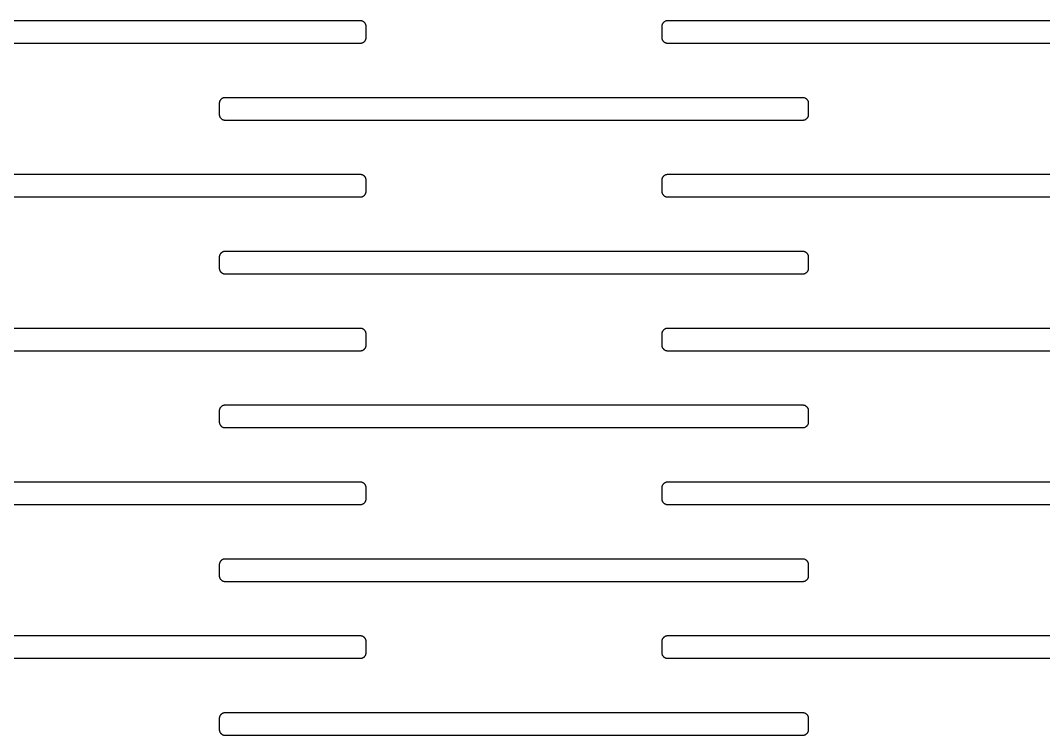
# Model space of a CAD drawing. Header units: metres. Extents: x -156 to 156, y -163 to 163.
# Drawn here: x -25.7 to 27.5, y 2.7 to 39.9 of the extents above; entities that cross this region are included whole.
import ezdxf

# ---------------------------------------------------------------- set-up
doc = ezdxf.new("R2010")
doc.units = ezdxf.units.M

msp = doc.modelspace()

# ---------------------------------------------------------------- linework, layer by layer
for p, q in [((-35, 39.9), (-8, 39.9)), ((-8, 39.9), (-7.98116, 39.8994)), ((-7.98116, 39.8994), (-7.96239, 39.8976)), ((-7.96239, 39.8976), (-7.94377, 39.8947)), ((-7.94377, 39.8947), (-7.92538, 39.8906)), ((-7.92538, 39.8906), (-7.90729, 39.8853)), ((-7.90729, 39.8853), (-7.88956, 39.8789)), ((7.88956, 39.8789), (7.90729, 39.8853)), ((7.90729, 39.8853), (7.92538, 39.8906)), ((7.92538, 39.8906), (7.94377, 39.8947)), ((7.94377, 39.8947), (7.96239, 39.8976)), ((7.96239, 39.8976), (7.98116, 39.8994)), ((7.98116, 39.8994), (8, 39.9)), ((8, 39.9), (35, 39.9)), ((-7.88956, 39.8789), (-7.87225, 39.8714)), ((-7.87225, 39.8714), (-7.85547, 39.8629)), ((-7.85547, 39.8629), (-7.83925, 39.8533)), ((-7.83925, 39.8533), (-7.82365, 39.8427)), ((-7.82365, 39.8427), (-7.80876, 39.8311)), ((-7.80876, 39.8311), (-7.79463, 39.8187)), ((-7.79463, 39.8187), (-7.7813, 39.8054)), ((-7.7813, 39.8054), (-7.76884, 39.7912)), ((-7.76884, 39.7912), (-7.75729, 39.7763)), ((-7.75729, 39.7763), (-7.74669, 39.7607)), ((-7.74669, 39.7607), (-7.73711, 39.7445)), ((-7.73711, 39.7445), (-7.72855, 39.7277)), ((-7.72855, 39.7277), (-7.72105, 39.7104)), ((-7.72105, 39.7104), (-7.71468, 39.6927)), ((-7.71468, 39.6927), (-7.70941, 39.6746)), ((-7.70941, 39.6746), (-7.70531, 39.6562)), ((-7.70531, 39.6562), (-7.70236, 39.6376)), ((-7.70236, 39.6376), (-7.70059, 39.6188)), ((-7.70059, 39.6188), (-7.7, 39.6)), ((-7.7, 39.6), (-7.7, 39)), ((7.7, 39.6), (7.70059, 39.6188)), ((7.7, 39), (7.7, 39.6)), ((7.70059, 39.6188), (7.70236, 39.6376)), ((7.70236, 39.6376), (7.70531, 39.6562)), ((7.70531, 39.6562), (7.70941, 39.6746)), ((7.70941, 39.6746), (7.71468, 39.6927)), ((7.71468, 39.6927), (7.72105, 39.7104)), ((7.72105, 39.7104), (7.72855, 39.7277)), ((7.72855, 39.7277), (7.73711, 39.7445)), ((7.73711, 39.7445), (7.74669, 39.7607)), ((7.74669, 39.7607), (7.75729, 39.7763)), ((7.75729, 39.7763), (7.76884, 39.7912)), ((7.76884, 39.7912), (7.7813, 39.8054)), ((7.7813, 39.8054), (7.79463, 39.8187)), ((7.79463, 39.8187), (7.80876, 39.8311)), ((7.80876, 39.8311), (7.82365, 39.8427)), ((7.82365, 39.8427), (7.83925, 39.8533)), ((7.83925, 39.8533), (7.85547, 39.8629)), ((7.85547, 39.8629), (7.87225, 39.8714)), ((7.87225, 39.8714), (7.88956, 39.8789)), ((-7.75729, 38.8237), (-7.76884, 38.8088)), ((-7.74669, 38.8392), (-7.75729, 38.8237)), ((-7.73711, 38.8555), (-7.74669, 38.8392)), ((-7.72855, 38.8723), (-7.73711, 38.8555)), ((-7.72105, 38.8896), (-7.72855, 38.8723)), ((-7.71468, 38.9073), (-7.72105, 38.8896)), ((-7.70941, 38.9254), (-7.71468, 38.9073)), ((-7.70531, 38.9438), (-7.70941, 38.9254)), ((-7.70236, 38.9624), (-7.70531, 38.9438)), ((-7.70059, 38.9812), (-7.70236, 38.9624)), ((-7.7, 39), (-7.70059, 38.9812)), ((7.70059, 38.9812), (7.7, 39)), ((7.70236, 38.9624), (7.70059, 38.9812)), ((7.70531, 38.9438), (7.70236, 38.9624)), ((7.70941, 38.9254), (7.70531, 38.9438)), ((7.71468, 38.9073), (7.70941, 38.9254)), ((7.72105, 38.8896), (7.71468, 38.9073)), ((7.72855, 38.8723), (7.72105, 38.8896)), ((7.73711, 38.8555), (7.72855, 38.8723)), ((7.74669, 38.8392), (7.73711, 38.8555)), ((7.75729, 38.8237), (7.74669, 38.8392)), ((7.76884, 38.8088), (7.75729, 38.8237)), ((-8, 38.7), (-35, 38.7)), ((-7.98116, 38.7006), (-8, 38.7)), ((-7.96239, 38.7024), (-7.98116, 38.7006)), ((-7.94377, 38.7053), (-7.96239, 38.7024)), ((-7.92538, 38.7094), (-7.94377, 38.7053)), ((-7.90729, 38.7147), (-7.92538, 38.7094)), ((-7.88956, 38.7211), (-7.90729, 38.7147)), ((-7.87225, 38.7285), (-7.88956, 38.7211)), ((-7.85547, 38.7371), (-7.87225, 38.7285)), ((-7.83925, 38.7467), (-7.85547, 38.7371)), ((-7.82365, 38.7573), (-7.83925, 38.7467)), ((-7.80876, 38.7688), (-7.82365, 38.7573)), ((-7.79463, 38.7813), (-7.80876, 38.7688)), ((-7.7813, 38.7946), (-7.79463, 38.7813)), ((-7.76884, 38.8088), (-7.7813, 38.7946)), ((7.7813, 38.7946), (7.76884, 38.8088)), ((7.79463, 38.7813), (7.7813, 38.7946)), ((7.80876, 38.7688), (7.79463, 38.7813)), ((7.82365, 38.7573), (7.80876, 38.7688)), ((7.83925, 38.7467), (7.82365, 38.7573)), ((7.85547, 38.7371), (7.83925, 38.7467)), ((7.87225, 38.7285), (7.85547, 38.7371)), ((7.88956, 38.7211), (7.87225, 38.7285)), ((7.90729, 38.7147), (7.88956, 38.7211)), ((7.92538, 38.7094), (7.90729, 38.7147)), ((7.94377, 38.7053), (7.92538, 38.7094)), ((7.96239, 38.7024), (7.94377, 38.7053)), ((7.98116, 38.7006), (7.96239, 38.7024)), ((8, 38.7), (7.98116, 38.7006)), ((35, 38.7), (8, 38.7)), ((-15.2994, 35.6188), (-15.2976, 35.6376)), ((-15.2976, 35.6376), (-15.2947, 35.6562)), ((-15.2947, 35.6562), (-15.2906, 35.6746)), ((-15.2906, 35.6746), (-15.2853, 35.6927)), ((-15.2853, 35.6927), (-15.2789, 35.7104)), ((-15.2789, 35.7104), (-15.2714, 35.7277)), ((-15.2714, 35.7277), (-15.2629, 35.7445)), ((-15.2629, 35.7445), (-15.2533, 35.7607)), ((-15.2533, 35.7607), (-15.2427, 35.7763)), ((-15.2427, 35.7763), (-15.2311, 35.7912)), ((-15.2311, 35.7912), (-15.2187, 35.8054)), ((-15.2187, 35.8054), (-15.2054, 35.8187)), ((-15.2054, 35.8187), (-15.1912, 35.8311)), ((-15.1912, 35.8311), (-15.1763, 35.8427)), ((-15.1763, 35.8427), (-15.1607, 35.8533)), ((-15.1607, 35.8533), (-15.1445, 35.8629)), ((-15.1445, 35.8629), (-15.1277, 35.8714)), ((-15.1277, 35.8714), (-15.1104, 35.8789)), ((-15.1104, 35.8789), (-15.0927, 35.8853)), ((-15.0927, 35.8853), (-15.0746, 35.8906)), ((-15.0746, 35.8906), (-15.0562, 35.8947)), ((-15.0562, 35.8947), (-15.0376, 35.8976)), ((-15.0376, 35.8976), (-15.0188, 35.8994)), ((-15.0188, 35.8994), (-15, 35.9)), ((-15, 35.9), (15, 35.9)), ((15, 35.9), (15.0188, 35.8994)), ((15.0188, 35.8994), (15.0376, 35.8976)), ((15.0376, 35.8976), (15.0562, 35.8947)), ((15.0562, 35.8947), (15.0746, 35.8906)), ((15.0746, 35.8906), (15.0927, 35.8853)), ((15.0927, 35.8853), (15.1104, 35.8789)), ((15.1104, 35.8789), (15.1277, 35.8714)), ((15.1277, 35.8714), (15.1445, 35.8629)), ((15.1445, 35.8629), (15.1607, 35.8533)), ((15.1607, 35.8533), (15.1763, 35.8427)), ((15.1763, 35.8427), (15.1912, 35.8311)), ((15.1912, 35.8311), (15.2054, 35.8187)), ((15.2054, 35.8187), (15.2187, 35.8054)), ((15.2187, 35.8054), (15.2311, 35.7912)), ((15.2311, 35.7912), (15.2427, 35.7763)), ((15.2427, 35.7763), (15.2533, 35.7607)), ((15.2533, 35.7607), (15.2629, 35.7445)), ((15.2629, 35.7445), (15.2714, 35.7277)), ((15.2714, 35.7277), (15.2789, 35.7104)), ((15.2789, 35.7104), (15.2853, 35.6927)), ((15.2853, 35.6927), (15.2906, 35.6746)), ((15.2906, 35.6746), (15.2947, 35.6562)), ((15.2947, 35.6562), (15.2976, 35.6376)), ((15.2976, 35.6376), (15.2994, 35.6188)), ((-15.3, 35.6), (-15.2994, 35.6188)), ((-15.3, 35), (-15.3, 35.6)), ((15.2994, 35.6188), (15.3, 35.6)), ((15.3, 35.6), (15.3, 35)), ((-15.2994, 34.9812), (-15.3, 35)), ((-15.2976, 34.9624), (-15.2994, 34.9812)), ((-15.2947, 34.9438), (-15.2976, 34.9624)), ((-15.2906, 34.9254), (-15.2947, 34.9438)), ((-15.2853, 34.9073), (-15.2906, 34.9254)), ((-15.2789, 34.8896), (-15.2853, 34.9073)), ((-15.2714, 34.8723), (-15.2789, 34.8896)), ((-15.2629, 34.8555), (-15.2714, 34.8723)), ((-15.2533, 34.8392), (-15.2629, 34.8555)), ((-15.2427, 34.8237), (-15.2533, 34.8392)), ((-15.2311, 34.8088), (-15.2427, 34.8237)), ((-15.2187, 34.7946), (-15.2311, 34.8088)), ((-15.2054, 34.7813), (-15.2187, 34.7946)), ((-15.1912, 34.7688), (-15.2054, 34.7813)), ((-15.1763, 34.7573), (-15.1912, 34.7688)), ((-15.1607, 34.7467), (-15.1763, 34.7573)), ((-15.1445, 34.7371), (-15.1607, 34.7467)), ((-15.1277, 34.7285), (-15.1445, 34.7371)), ((-15.1104, 34.7211), (-15.1277, 34.7285)), ((-15.0927, 34.7147), (-15.1104, 34.7211)), ((-15.0746, 34.7094), (-15.0927, 34.7147)), ((-15.0562, 34.7053), (-15.0746, 34.7094)), ((-15.0376, 34.7024), (-15.0562, 34.7053)), ((-15.0188, 34.7006), (-15.0376, 34.7024)), ((-15, 34.7), (-15.0188, 34.7006)), ((15, 34.7), (-15, 34.7)), ((15.0188, 34.7006), (15, 34.7)), ((15.0376, 34.7024), (15.0188, 34.7006)), ((15.0562, 34.7053), (15.0376, 34.7024)), ((15.0746, 34.7094), (15.0562, 34.7053)), ((15.0927, 34.7147), (15.0746, 34.7094)), ((15.1104, 34.7211), (15.0927, 34.7147)), ((15.1277, 34.7285), (15.1104, 34.7211)), ((15.1445, 34.7371), (15.1277, 34.7285)), ((15.1607, 34.7467), (15.1445, 34.7371)), ((15.1763, 34.7573), (15.1607, 34.7467)), ((15.1912, 34.7688), (15.1763, 34.7573)), ((15.2054, 34.7813), (15.1912, 34.7688)), ((15.2187, 34.7946), (15.2054, 34.7813)), ((15.2311, 34.8088), (15.2187, 34.7946)), ((15.2427, 34.8237), (15.2311, 34.8088)), ((15.2533, 34.8392), (15.2427, 34.8237)), ((15.2629, 34.8555), (15.2533, 34.8392)), ((15.2714, 34.8723), (15.2629, 34.8555)), ((15.2789, 34.8896), (15.2714, 34.8723)), ((15.2853, 34.9073), (15.2789, 34.8896)), ((15.2906, 34.9254), (15.2853, 34.9073)), ((15.2947, 34.9438), (15.2906, 34.9254)), ((15.2976, 34.9624), (15.2947, 34.9438)), ((15.2994, 34.9812), (15.2976, 34.9624)), ((15.3, 35), (15.2994, 34.9812)), ((-35, 31.9), (-8, 31.9)), ((-8, 31.9), (-7.98116, 31.8994)), ((-7.98116, 31.8994), (-7.96239, 31.8976)), ((-7.96239, 31.8976), (-7.94377, 31.8947)), ((-7.94377, 31.8947), (-7.92538, 31.8906)), ((-7.92538, 31.8906), (-7.90729, 31.8853)), ((-7.90729, 31.8853), (-7.88956, 31.8789)), ((-7.88956, 31.8789), (-7.87225, 31.8714)), ((-7.87225, 31.8714), (-7.85547, 31.8629)), ((-7.85547, 31.8629), (-7.83925, 31.8533)), ((-7.83925, 31.8533), (-7.82365, 31.8427)), ((-7.82365, 31.8427), (-7.80876, 31.8311)), ((-7.80876, 31.8311), (-7.79463, 31.8187)), ((-7.79463, 31.8187), (-7.7813, 31.8054)), ((-7.7813, 31.8054), (-7.76884, 31.7912)), ((-7.76884, 31.7912), (-7.75729, 31.7763)), ((-7.75729, 31.7763), (-7.74669, 31.7607)), ((-7.74669, 31.7607), (-7.73711, 31.7445)), ((-7.73711, 31.7445), (-7.72855, 31.7277)), ((-7.72855, 31.7277), (-7.72105, 31.7104)), ((-7.72105, 31.7104), (-7.71468, 31.6927)), ((-7.71468, 31.6927), (-7.70941, 31.6746)), ((-7.70941, 31.6746), (-7.70531, 31.6562)), ((-7.70531, 31.6562), (-7.70236, 31.6376)), ((-7.70236, 31.6376), (-7.70059, 31.6188)), ((-7.70059, 31.6188), (-7.7, 31.6)), ((-7.7, 31.6), (-7.7, 31)), ((7.7, 31.6), (7.70059, 31.6188)), ((7.7, 31), (7.7, 31.6)), ((7.70059, 31.6188), (7.70236, 31.6376)), ((7.70236, 31.6376), (7.70531, 31.6562)), ((7.70531, 31.6562), (7.70941, 31.6746)), ((7.70941, 31.6746), (7.71468, 31.6927)), ((7.71468, 31.6927), (7.72105, 31.7104)), ((7.72105, 31.7104), (7.72855, 31.7277)), ((7.72855, 31.7277), (7.73711, 31.7445)), ((7.73711, 31.7445), (7.74669, 31.7607)), ((7.74669, 31.7607), (7.75729, 31.7763)), ((7.75729, 31.7763), (7.76884, 31.7912)), ((7.76884, 31.7912), (7.7813, 31.8054)), ((7.7813, 31.8054), (7.79463, 31.8187)), ((7.79463, 31.8187), (7.80876, 31.8311)), ((7.80876, 31.8311), (7.82365, 31.8427)), ((7.82365, 31.8427), (7.83925, 31.8533)), ((7.83925, 31.8533), (7.85547, 31.8629)), ((7.85547, 31.8629), (7.87225, 31.8714)), ((7.87225, 31.8714), (7.88956, 31.8789)), ((7.88956, 31.8789), (7.90729, 31.8853)), ((7.90729, 31.8853), (7.92538, 31.8906)), ((7.92538, 31.8906), (7.94377, 31.8947)), ((7.94377, 31.8947), (7.96239, 31.8976)), ((7.96239, 31.8976), (7.98116, 31.8994)), ((7.98116, 31.8994), (8, 31.9)), ((8, 31.9), (35, 31.9)), ((-7.73711, 30.8555), (-7.74669, 30.8392)), ((-7.72855, 30.8723), (-7.73711, 30.8555)), ((-7.72105, 30.8896), (-7.72855, 30.8723)), ((-7.71468, 30.9073), (-7.72105, 30.8896)), ((-7.70941, 30.9254), (-7.71468, 30.9073)), ((-7.70531, 30.9438), (-7.70941, 30.9254)), ((-7.70236, 30.9624), (-7.70531, 30.9438)), ((-7.70059, 30.9812), (-7.70236, 30.9624)), ((-7.7, 31), (-7.70059, 30.9812)), ((7.70059, 30.9812), (7.7, 31)), ((7.70236, 30.9624), (7.70059, 30.9812)), ((7.70531, 30.9438), (7.70236, 30.9624)), ((7.70941, 30.9254), (7.70531, 30.9438)), ((7.71468, 30.9073), (7.70941, 30.9254)), ((7.72105, 30.8896), (7.71468, 30.9073)), ((7.72855, 30.8723), (7.72105, 30.8896)), ((7.73711, 30.8555), (7.72855, 30.8723)), ((7.74669, 30.8392), (7.73711, 30.8555)), ((-8, 30.7), (-35, 30.7)), ((-7.98116, 30.7006), (-8, 30.7)), ((-7.96239, 30.7024), (-7.98116, 30.7006)), ((-7.94377, 30.7053), (-7.96239, 30.7024)), ((-7.92538, 30.7094), (-7.94377, 30.7053)), ((-7.90729, 30.7147), (-7.92538, 30.7094)), ((-7.88956, 30.7211), (-7.90729, 30.7147)), ((-7.87225, 30.7285), (-7.88956, 30.7211)), ((-7.85547, 30.7371), (-7.87225, 30.7285)), ((-7.83925, 30.7467), (-7.85547, 30.7371)), ((-7.82365, 30.7573), (-7.83925, 30.7467)), ((-7.80876, 30.7688), (-7.82365, 30.7573)), ((-7.79463, 30.7813), (-7.80876, 30.7688)), ((-7.7813, 30.7946), (-7.79463, 30.7813)), ((-7.76884, 30.8088), (-7.7813, 30.7946)), ((-7.75729, 30.8237), (-7.76884, 30.8088)), ((-7.74669, 30.8392), (-7.75729, 30.8237)), ((7.75729, 30.8237), (7.74669, 30.8392)), ((7.76884, 30.8088), (7.75729, 30.8237)), ((7.7813, 30.7946), (7.76884, 30.8088)), ((7.79463, 30.7813), (7.7813, 30.7946)), ((7.80876, 30.7688), (7.79463, 30.7813)), ((7.82365, 30.7573), (7.80876, 30.7688)), ((7.83925, 30.7467), (7.82365, 30.7573)), ((7.85547, 30.7371), (7.83925, 30.7467)), ((7.87225, 30.7285), (7.85547, 30.7371)), ((7.88956, 30.7211), (7.87225, 30.7285)), ((7.90729, 30.7147), (7.88956, 30.7211)), ((7.92538, 30.7094), (7.90729, 30.7147)), ((7.94377, 30.7053), (7.92538, 30.7094)), ((7.96239, 30.7024), (7.94377, 30.7053)), ((7.98116, 30.7006), (7.96239, 30.7024)), ((8, 30.7), (7.98116, 30.7006)), ((35, 30.7), (8, 30.7)), ((-15.2976, 27.6376), (-15.2947, 27.6562)), ((-15.2947, 27.6562), (-15.2906, 27.6746)), ((-15.2906, 27.6746), (-15.2853, 27.6927)), ((-15.2853, 27.6927), (-15.2789, 27.7104)), ((-15.2789, 27.7104), (-15.2714, 27.7277)), ((-15.2714, 27.7277), (-15.2629, 27.7445)), ((-15.2629, 27.7445), (-15.2533, 27.7607)), ((-15.2533, 27.7607), (-15.2427, 27.7763)), ((-15.2427, 27.7763), (-15.2311, 27.7912)), ((-15.2311, 27.7912), (-15.2187, 27.8054)), ((-15.2187, 27.8054), (-15.2054, 27.8187)), ((-15.2054, 27.8187), (-15.1912, 27.8311)), ((-15.1912, 27.8311), (-15.1763, 27.8427)), ((-15.1763, 27.8427), (-15.1607, 27.8533)), ((-15.1607, 27.8533), (-15.1445, 27.8629)), ((-15.1445, 27.8629), (-15.1277, 27.8714)), ((-15.1277, 27.8714), (-15.1104, 27.8789)), ((-15.1104, 27.8789), (-15.0927, 27.8853)), ((-15.0927, 27.8853), (-15.0746, 27.8906)), ((-15.0746, 27.8906), (-15.0562, 27.8947)), ((-15.0562, 27.8947), (-15.0376, 27.8976)), ((-15.0376, 27.8976), (-15.0188, 27.8994)), ((-15.0188, 27.8994), (-15, 27.9)), ((-15, 27.9), (15, 27.9)), ((15, 27.9), (15.0188, 27.8994)), ((15.0188, 27.8994), (15.0376, 27.8976)), ((15.0376, 27.8976), (15.0562, 27.8947)), ((15.0562, 27.8947), (15.0746, 27.8906)), ((15.0746, 27.8906), (15.0927, 27.8853)), ((15.0927, 27.8853), (15.1104, 27.8789)), ((15.1104, 27.8789), (15.1277, 27.8714)), ((15.1277, 27.8714), (15.1445, 27.8629)), ((15.1445, 27.8629), (15.1607, 27.8533)), ((15.1607, 27.8533), (15.1763, 27.8427)), ((15.1763, 27.8427), (15.1912, 27.8311)), ((15.1912, 27.8311), (15.2054, 27.8187)), ((15.2054, 27.8187), (15.2187, 27.8054)), ((15.2187, 27.8054), (15.2311, 27.7912)), ((15.2311, 27.7912), (15.2427, 27.7763)), ((15.2427, 27.7763), (15.2533, 27.7607)), ((15.2533, 27.7607), (15.2629, 27.7445)), ((15.2629, 27.7445), (15.2714, 27.7277)), ((15.2714, 27.7277), (15.2789, 27.7104)), ((15.2789, 27.7104), (15.2853, 27.6927)), ((15.2853, 27.6927), (15.2906, 27.6746)), ((15.2906, 27.6746), (15.2947, 27.6562)), ((15.2947, 27.6562), (15.2976, 27.6376)), ((-15.3, 27.6), (-15.2994, 27.6188)), ((-15.3, 27), (-15.3, 27.6)), ((-15.2994, 27.6188), (-15.2976, 27.6376)), ((15.2976, 27.6376), (15.2994, 27.6188)), ((15.2994, 27.6188), (15.3, 27.6)), ((15.3, 27.6), (15.3, 27)), ((-15.2994, 26.9812), (-15.3, 27)), ((-15.2976, 26.9624), (-15.2994, 26.9812)), ((-15.2947, 26.9438), (-15.2976, 26.9624)), ((-15.2906, 26.9254), (-15.2947, 26.9438)), ((-15.2853, 26.9073), (-15.2906, 26.9254)), ((-15.2789, 26.8896), (-15.2853, 26.9073)), ((-15.2714, 26.8723), (-15.2789, 26.8896)), ((-15.2629, 26.8555), (-15.2714, 26.8723)), ((-15.2533, 26.8392), (-15.2629, 26.8555)), ((-15.2427, 26.8237), (-15.2533, 26.8392)), ((-15.2311, 26.8088), (-15.2427, 26.8237)), ((-15.2187, 26.7946), (-15.2311, 26.8088)), ((-15.2054, 26.7813), (-15.2187, 26.7946)), ((-15.1912, 26.7688), (-15.2054, 26.7813)), ((-15.1763, 26.7573), (-15.1912, 26.7688)), ((-15.1607, 26.7467), (-15.1763, 26.7573)), ((-15.1445, 26.7371), (-15.1607, 26.7467)), ((-15.1277, 26.7285), (-15.1445, 26.7371)), ((-15.1104, 26.7211), (-15.1277, 26.7285)), ((-15.0927, 26.7147), (-15.1104, 26.7211)), ((-15.0746, 26.7094), (-15.0927, 26.7147)), ((-15.0562, 26.7053), (-15.0746, 26.7094)), ((-15.0376, 26.7024), (-15.0562, 26.7053)), ((-15.0188, 26.7006), (-15.0376, 26.7024)), ((-15, 26.7), (-15.0188, 26.7006)), ((15, 26.7), (-15, 26.7)), ((15.0188, 26.7006), (15, 26.7)), ((15.0376, 26.7024), (15.0188, 26.7006)), ((15.0562, 26.7053), (15.0376, 26.7024)), ((15.0746, 26.7094), (15.0562, 26.7053)), ((15.0927, 26.7147), (15.0746, 26.7094)), ((15.1104, 26.7211), (15.0927, 26.7147)), ((15.1277, 26.7285), (15.1104, 26.7211)), ((15.1445, 26.7371), (15.1277, 26.7285)), ((15.1607, 26.7467), (15.1445, 26.7371)), ((15.1763, 26.7573), (15.1607, 26.7467)), ((15.1912, 26.7688), (15.1763, 26.7573)), ((15.2054, 26.7813), (15.1912, 26.7688)), ((15.2187, 26.7946), (15.2054, 26.7813)), ((15.2311, 26.8088), (15.2187, 26.7946)), ((15.2427, 26.8237), (15.2311, 26.8088)), ((15.2533, 26.8392), (15.2427, 26.8237)), ((15.2629, 26.8555), (15.2533, 26.8392)), ((15.2714, 26.8723), (15.2629, 26.8555)), ((15.2789, 26.8896), (15.2714, 26.8723)), ((15.2853, 26.9073), (15.2789, 26.8896)), ((15.2906, 26.9254), (15.2853, 26.9073)), ((15.2947, 26.9438), (15.2906, 26.9254)), ((15.2976, 26.9624), (15.2947, 26.9438)), ((15.2994, 26.9812), (15.2976, 26.9624)), ((15.3, 27), (15.2994, 26.9812)), ((-35, 23.9), (-8, 23.9)), ((-8, 23.9), (-7.98116, 23.8994)), ((-7.98116, 23.8994), (-7.96239, 23.8976)), ((-7.96239, 23.8976), (-7.94377, 23.8947)), ((-7.94377, 23.8947), (-7.92538, 23.8906)), ((-7.92538, 23.8906), (-7.90729, 23.8853)), ((-7.90729, 23.8853), (-7.88956, 23.8789)), ((-7.88956, 23.8789), (-7.87225, 23.8714)), ((-7.87225, 23.8714), (-7.85547, 23.8629)), ((-7.85547, 23.8629), (-7.83925, 23.8533)), ((-7.83925, 23.8533), (-7.82365, 23.8427)), ((-7.82365, 23.8427), (-7.80876, 23.8311)), ((-7.80876, 23.8311), (-7.79463, 23.8187)), ((-7.79463, 23.8187), (-7.7813, 23.8054)), ((-7.7813, 23.8054), (-7.76884, 23.7912)), ((-7.76884, 23.7912), (-7.75729, 23.7763)), ((-7.75729, 23.7763), (-7.74669, 23.7607)), ((-7.74669, 23.7607), (-7.73711, 23.7445)), ((-7.73711, 23.7445), (-7.72855, 23.7277)), ((-7.72855, 23.7277), (-7.72105, 23.7104)), ((-7.72105, 23.7104), (-7.71468, 23.6927)), ((-7.71468, 23.6927), (-7.70941, 23.6746)), ((-7.70941, 23.6746), (-7.70531, 23.6562)), ((-7.70531, 23.6562), (-7.70236, 23.6376)), ((-7.70236, 23.6376), (-7.70059, 23.6188)), ((-7.70059, 23.6188), (-7.7, 23.6)), ((-7.7, 23.6), (-7.7, 23)), ((7.7, 23.6), (7.70059, 23.6188)), ((7.7, 23), (7.7, 23.6)), ((7.70059, 23.6188), (7.70236, 23.6376)), ((7.70236, 23.6376), (7.70531, 23.6562)), ((7.70531, 23.6562), (7.70941, 23.6746)), ((7.70941, 23.6746), (7.71468, 23.6927)), ((7.71468, 23.6927), (7.72105, 23.7104)), ((7.72105, 23.7104), (7.72855, 23.7277)), ((7.72855, 23.7277), (7.73711, 23.7445)), ((7.73711, 23.7445), (7.74669, 23.7607)), ((7.74669, 23.7607), (7.75729, 23.7763)), ((7.75729, 23.7763), (7.76884, 23.7912)), ((7.76884, 23.7912), (7.7813, 23.8054)), ((7.7813, 23.8054), (7.79463, 23.8187)), ((7.79463, 23.8187), (7.80876, 23.8311)), ((7.80876, 23.8311), (7.82365, 23.8427)), ((7.82365, 23.8427), (7.83925, 23.8533)), ((7.83925, 23.8533), (7.85547, 23.8629)), ((7.85547, 23.8629), (7.87225, 23.8714)), ((7.87225, 23.8714), (7.88956, 23.8789)), ((7.88956, 23.8789), (7.90729, 23.8853)), ((7.90729, 23.8853), (7.92538, 23.8906)), ((7.92538, 23.8906), (7.94377, 23.8947)), ((7.94377, 23.8947), (7.96239, 23.8976)), ((7.96239, 23.8976), (7.98116, 23.8994)), ((7.98116, 23.8994), (8, 23.9)), ((8, 23.9), (35, 23.9)), ((-7.72855, 22.8723), (-7.73711, 22.8555)), ((-7.72105, 22.8896), (-7.72855, 22.8723)), ((-7.71468, 22.9073), (-7.72105, 22.8896)), ((-7.70941, 22.9254), (-7.71468, 22.9073)), ((-7.70531, 22.9438), (-7.70941, 22.9254)), ((-7.70236, 22.9624), (-7.70531, 22.9438)), ((-7.70059, 22.9812), (-7.70236, 22.9624)), ((-7.7, 23), (-7.70059, 22.9812)), ((7.70059, 22.9812), (7.7, 23)), ((7.70236, 22.9624), (7.70059, 22.9812)), ((7.70531, 22.9438), (7.70236, 22.9624)), ((7.70941, 22.9254), (7.70531, 22.9438)), ((7.71468, 22.9073), (7.70941, 22.9254)), ((7.72105, 22.8896), (7.71468, 22.9073)), ((7.72855, 22.8723), (7.72105, 22.8896)), ((7.73711, 22.8555), (7.72855, 22.8723)), ((-8, 22.7), (-35, 22.7)), ((-7.98116, 22.7006), (-8, 22.7)), ((-7.96239, 22.7024), (-7.98116, 22.7006)), ((-7.94377, 22.7053), (-7.96239, 22.7024)), ((-7.92538, 22.7094), (-7.94377, 22.7053)), ((-7.90729, 22.7147), (-7.92538, 22.7094)), ((-7.88956, 22.7211), (-7.90729, 22.7147)), ((-7.87225, 22.7285), (-7.88956, 22.7211)), ((-7.85547, 22.7371), (-7.87225, 22.7285)), ((-7.83925, 22.7467), (-7.85547, 22.7371)), ((-7.82365, 22.7573), (-7.83925, 22.7467)), ((-7.80876, 22.7688), (-7.82365, 22.7573)), ((-7.79463, 22.7813), (-7.80876, 22.7688)), ((-7.7813, 22.7946), (-7.79463, 22.7813)), ((-7.76884, 22.8088), (-7.7813, 22.7946)), ((-7.75729, 22.8237), (-7.76884, 22.8088)), ((-7.74669, 22.8392), (-7.75729, 22.8237)), ((-7.73711, 22.8555), (-7.74669, 22.8392)), ((7.74669, 22.8392), (7.73711, 22.8555)), ((7.75729, 22.8237), (7.74669, 22.8392)), ((7.76884, 22.8088), (7.75729, 22.8237)), ((7.7813, 22.7946), (7.76884, 22.8088)), ((7.79463, 22.7813), (7.7813, 22.7946)), ((7.80876, 22.7688), (7.79463, 22.7813)), ((7.82365, 22.7573), (7.80876, 22.7688)), ((7.83925, 22.7467), (7.82365, 22.7573)), ((7.85547, 22.7371), (7.83925, 22.7467)), ((7.87225, 22.7285), (7.85547, 22.7371)), ((7.88956, 22.7211), (7.87225, 22.7285)), ((7.90729, 22.7147), (7.88956, 22.7211)), ((7.92538, 22.7094), (7.90729, 22.7147)), ((7.94377, 22.7053), (7.92538, 22.7094)), ((7.96239, 22.7024), (7.94377, 22.7053)), ((7.98116, 22.7006), (7.96239, 22.7024)), ((8, 22.7), (7.98116, 22.7006)), ((35, 22.7), (8, 22.7)), ((-15.2906, 19.6746), (-15.2853, 19.6927)), ((-15.2853, 19.6927), (-15.2789, 19.7104)), ((-15.2789, 19.7104), (-15.2714, 19.7277)), ((-15.2714, 19.7277), (-15.2629, 19.7445)), ((-15.2629, 19.7445), (-15.2533, 19.7607)), ((-15.2533, 19.7607), (-15.2427, 19.7763)), ((-15.2427, 19.7763), (-15.2311, 19.7912)), ((-15.2311, 19.7912), (-15.2187, 19.8054)), ((-15.2187, 19.8054), (-15.2054, 19.8187)), ((-15.2054, 19.8187), (-15.1912, 19.8311)), ((-15.1912, 19.8311), (-15.1763, 19.8427)), ((-15.1763, 19.8427), (-15.1607, 19.8533)), ((-15.1607, 19.8533), (-15.1445, 19.8629)), ((-15.1445, 19.8629), (-15.1277, 19.8714)), ((-15.1277, 19.8714), (-15.1104, 19.8789)), ((-15.1104, 19.8789), (-15.0927, 19.8853)), ((-15.0927, 19.8853), (-15.0746, 19.8906)), ((-15.0746, 19.8906), (-15.0562, 19.8947)), ((-15.0562, 19.8947), (-15.0376, 19.8976)), ((-15.0376, 19.8976), (-15.0188, 19.8994)), ((-15.0188, 19.8994), (-15, 19.9)), ((-15, 19.9), (15, 19.9)), ((15, 19.9), (15.0188, 19.8994)), ((15.0188, 19.8994), (15.0376, 19.8976)), ((15.0376, 19.8976), (15.0562, 19.8947)), ((15.0562, 19.8947), (15.0746, 19.8906)), ((15.0746, 19.8906), (15.0927, 19.8853)), ((15.0927, 19.8853), (15.1104, 19.8789)), ((15.1104, 19.8789), (15.1277, 19.8714)), ((15.1277, 19.8714), (15.1445, 19.8629)), ((15.1445, 19.8629), (15.1607, 19.8533)), ((15.1607, 19.8533), (15.1763, 19.8427)), ((15.1763, 19.8427), (15.1912, 19.8311)), ((15.1912, 19.8311), (15.2054, 19.8187)), ((15.2054, 19.8187), (15.2187, 19.8054)), ((15.2187, 19.8054), (15.2311, 19.7912)), ((15.2311, 19.7912), (15.2427, 19.7763)), ((15.2427, 19.7763), (15.2533, 19.7607)), ((15.2533, 19.7607), (15.2629, 19.7445)), ((15.2629, 19.7445), (15.2714, 19.7277)), ((15.2714, 19.7277), (15.2789, 19.7104)), ((15.2789, 19.7104), (15.2853, 19.6927)), ((15.2853, 19.6927), (15.2906, 19.6746)), ((-15.3, 19.6), (-15.2994, 19.6188)), ((-15.3, 19), (-15.3, 19.6)), ((-15.2994, 19.6188), (-15.2976, 19.6376)), ((-15.2976, 19.6376), (-15.2947, 19.6562)), ((-15.2947, 19.6562), (-15.2906, 19.6746)), ((15.2906, 19.6746), (15.2947, 19.6562)), ((15.2947, 19.6562), (15.2976, 19.6376)), ((15.2976, 19.6376), (15.2994, 19.6188)), ((15.2994, 19.6188), (15.3, 19.6)), ((15.3, 19.6), (15.3, 19)), ((-15.2994, 18.9812), (-15.3, 19)), ((-15.2976, 18.9624), (-15.2994, 18.9812)), ((-15.2947, 18.9438), (-15.2976, 18.9624)), ((-15.2906, 18.9254), (-15.2947, 18.9438)), ((-15.2853, 18.9073), (-15.2906, 18.9254)), ((-15.2789, 18.8896), (-15.2853, 18.9073)), ((-15.2714, 18.8723), (-15.2789, 18.8896)), ((-15.2629, 18.8555), (-15.2714, 18.8723)), ((-15.2533, 18.8392), (-15.2629, 18.8555)), ((-15.2427, 18.8237), (-15.2533, 18.8392)), ((-15.2311, 18.8088), (-15.2427, 18.8237)), ((-15.2187, 18.7946), (-15.2311, 18.8088)), ((-15.2054, 18.7813), (-15.2187, 18.7946)), ((-15.1912, 18.7688), (-15.2054, 18.7813)), ((-15.1763, 18.7573), (-15.1912, 18.7688)), ((-15.1607, 18.7467), (-15.1763, 18.7573)), ((-15.1445, 18.7371), (-15.1607, 18.7467)), ((-15.1277, 18.7285), (-15.1445, 18.7371)), ((-15.1104, 18.7211), (-15.1277, 18.7285)), ((-15.0927, 18.7147), (-15.1104, 18.7211)), ((-15.0746, 18.7094), (-15.0927, 18.7147)), ((-15.0562, 18.7053), (-15.0746, 18.7094)), ((-15.0376, 18.7024), (-15.0562, 18.7053)), ((-15.0188, 18.7006), (-15.0376, 18.7024)), ((-15, 18.7), (-15.0188, 18.7006)), ((15, 18.7), (-15, 18.7)), ((15.0188, 18.7006), (15, 18.7)), ((15.0376, 18.7024), (15.0188, 18.7006)), ((15.0562, 18.7053), (15.0376, 18.7024)), ((15.0746, 18.7094), (15.0562, 18.7053)), ((15.0927, 18.7147), (15.0746, 18.7094)), ((15.1104, 18.7211), (15.0927, 18.7147)), ((15.1277, 18.7285), (15.1104, 18.7211)), ((15.1445, 18.7371), (15.1277, 18.7285)), ((15.1607, 18.7467), (15.1445, 18.7371)), ((15.1763, 18.7573), (15.1607, 18.7467)), ((15.1912, 18.7688), (15.1763, 18.7573)), ((15.2054, 18.7813), (15.1912, 18.7688)), ((15.2187, 18.7946), (15.2054, 18.7813)), ((15.2311, 18.8088), (15.2187, 18.7946)), ((15.2427, 18.8237), (15.2311, 18.8088)), ((15.2533, 18.8392), (15.2427, 18.8237)), ((15.2629, 18.8555), (15.2533, 18.8392)), ((15.2714, 18.8723), (15.2629, 18.8555)), ((15.2789, 18.8896), (15.2714, 18.8723)), ((15.2853, 18.9073), (15.2789, 18.8896)), ((15.2906, 18.9254), (15.2853, 18.9073)), ((15.2947, 18.9438), (15.2906, 18.9254)), ((15.2976, 18.9624), (15.2947, 18.9438)), ((15.2994, 18.9812), (15.2976, 18.9624)), ((15.3, 19), (15.2994, 18.9812)), ((-35, 15.9), (-8, 15.9)), ((-8, 15.9), (-7.98116, 15.8994)), ((-7.98116, 15.8994), (-7.96239, 15.8976)), ((-7.96239, 15.8976), (-7.94377, 15.8947)), ((-7.94377, 15.8947), (-7.92538, 15.8906)), ((-7.92538, 15.8906), (-7.90729, 15.8853)), ((-7.90729, 15.8853), (-7.88956, 15.8789)), ((-7.88956, 15.8789), (-7.87225, 15.8714)), ((-7.87225, 15.8714), (-7.85547, 15.8629)), ((-7.85547, 15.8629), (-7.83925, 15.8533)), ((-7.83925, 15.8533), (-7.82365, 15.8427)), ((-7.82365, 15.8427), (-7.80876, 15.8311)), ((-7.80876, 15.8311), (-7.79463, 15.8187)), ((-7.79463, 15.8187), (-7.7813, 15.8054)), ((-7.7813, 15.8054), (-7.76884, 15.7912)), ((-7.76884, 15.7912), (-7.75729, 15.7763)), ((-7.75729, 15.7763), (-7.74669, 15.7607)), ((-7.74669, 15.7607), (-7.73711, 15.7445)), ((-7.73711, 15.7445), (-7.72855, 15.7277)), ((-7.72855, 15.7277), (-7.72105, 15.7104)), ((-7.72105, 15.7104), (-7.71468, 15.6927)), ((-7.71468, 15.6927), (-7.70941, 15.6746)), ((-7.70941, 15.6746), (-7.70531, 15.6562)), ((-7.70531, 15.6562), (-7.70236, 15.6376)), ((-7.70236, 15.6376), (-7.70059, 15.6188)), ((-7.70059, 15.6188), (-7.7, 15.6)), ((-7.7, 15.6), (-7.7, 15)), ((7.7, 15.6), (7.70059, 15.6188)), ((7.7, 15), (7.7, 15.6)), ((7.70059, 15.6188), (7.70236, 15.6376)), ((7.70236, 15.6376), (7.70531, 15.6562)), ((7.70531, 15.6562), (7.70941, 15.6746)), ((7.70941, 15.6746), (7.71468, 15.6927)), ((7.71468, 15.6927), (7.72105, 15.7104)), ((7.72105, 15.7104), (7.72855, 15.7277)), ((7.72855, 15.7277), (7.73711, 15.7445)), ((7.73711, 15.7445), (7.74669, 15.7607)), ((7.74669, 15.7607), (7.75729, 15.7763)), ((7.75729, 15.7763), (7.76884, 15.7912)), ((7.76884, 15.7912), (7.7813, 15.8054)), ((7.7813, 15.8054), (7.79463, 15.8187)), ((7.79463, 15.8187), (7.80876, 15.8311)), ((7.80876, 15.8311), (7.82365, 15.8427)), ((7.82365, 15.8427), (7.83925, 15.8533)), ((7.83925, 15.8533), (7.85547, 15.8629)), ((7.85547, 15.8629), (7.87225, 15.8714)), ((7.87225, 15.8714), (7.88956, 15.8789)), ((7.88956, 15.8789), (7.90729, 15.8853)), ((7.90729, 15.8853), (7.92538, 15.8906)), ((7.92538, 15.8906), (7.94377, 15.8947)), ((7.94377, 15.8947), (7.96239, 15.8976)), ((7.96239, 15.8976), (7.98116, 15.8994)), ((7.98116, 15.8994), (8, 15.9)), ((8, 15.9), (35, 15.9)), ((-7.71468, 14.9073), (-7.72105, 14.8896)), ((-7.70941, 14.9254), (-7.71468, 14.9073)), ((-7.70531, 14.9438), (-7.70941, 14.9254)), ((-7.70236, 14.9624), (-7.70531, 14.9438)), ((-7.70059, 14.9812), (-7.70236, 14.9624)), ((-7.7, 15), (-7.70059, 14.9812)), ((7.70059, 14.9812), (7.7, 15)), ((7.70236, 14.9624), (7.70059, 14.9812)), ((7.70531, 14.9438), (7.70236, 14.9624)), ((7.70941, 14.9254), (7.70531, 14.9438)), ((7.71468, 14.9073), (7.70941, 14.9254)), ((7.72105, 14.8896), (7.71468, 14.9073)), ((-8, 14.7), (-35, 14.7)), ((-7.98116, 14.7006), (-8, 14.7)), ((-7.96239, 14.7024), (-7.98116, 14.7006)), ((-7.94377, 14.7053), (-7.96239, 14.7024)), ((-7.92538, 14.7094), (-7.94377, 14.7053)), ((-7.90729, 14.7147), (-7.92538, 14.7094)), ((-7.88956, 14.7211), (-7.90729, 14.7147)), ((-7.87225, 14.7285), (-7.88956, 14.7211)), ((-7.85547, 14.7371), (-7.87225, 14.7285)), ((-7.83925, 14.7467), (-7.85547, 14.7371)), ((-7.82365, 14.7573), (-7.83925, 14.7467)), ((-7.80876, 14.7688), (-7.82365, 14.7573)), ((-7.79463, 14.7813), (-7.80876, 14.7688)), ((-7.7813, 14.7946), (-7.79463, 14.7813)), ((-7.76884, 14.8088), (-7.7813, 14.7946)), ((-7.75729, 14.8237), (-7.76884, 14.8088)), ((-7.74669, 14.8392), (-7.75729, 14.8237)), ((-7.73711, 14.8555), (-7.74669, 14.8392)), ((-7.72855, 14.8723), (-7.73711, 14.8555)), ((-7.72105, 14.8896), (-7.72855, 14.8723)), ((7.72855, 14.8723), (7.72105, 14.8896)), ((7.73711, 14.8555), (7.72855, 14.8723)), ((7.74669, 14.8392), (7.73711, 14.8555)), ((7.75729, 14.8237), (7.74669, 14.8392)), ((7.76884, 14.8088), (7.75729, 14.8237)), ((7.7813, 14.7946), (7.76884, 14.8088)), ((7.79463, 14.7813), (7.7813, 14.7946)), ((7.80876, 14.7688), (7.79463, 14.7813)), ((7.82365, 14.7573), (7.80876, 14.7688)), ((7.83925, 14.7467), (7.82365, 14.7573)), ((7.85547, 14.7371), (7.83925, 14.7467)), ((7.87225, 14.7285), (7.85547, 14.7371)), ((7.88956, 14.7211), (7.87225, 14.7285)), ((7.90729, 14.7147), (7.88956, 14.7211)), ((7.92538, 14.7094), (7.90729, 14.7147)), ((7.94377, 14.7053), (7.92538, 14.7094)), ((7.96239, 14.7024), (7.94377, 14.7053)), ((7.98116, 14.7006), (7.96239, 14.7024)), ((8, 14.7), (7.98116, 14.7006)), ((35, 14.7), (8, 14.7)), ((-15.2853, 11.6927), (-15.2789, 11.7104)), ((-15.2789, 11.7104), (-15.2714, 11.7277)), ((-15.2714, 11.7277), (-15.2629, 11.7445)), ((-15.2629, 11.7445), (-15.2533, 11.7607)), ((-15.2533, 11.7607), (-15.2427, 11.7763)), ((-15.2427, 11.7763), (-15.2311, 11.7912)), ((-15.2311, 11.7912), (-15.2187, 11.8054)), ((-15.2187, 11.8054), (-15.2054, 11.8187)), ((-15.2054, 11.8187), (-15.1912, 11.8311)), ((-15.1912, 11.8311), (-15.1763, 11.8427)), ((-15.1763, 11.8427), (-15.1607, 11.8533)), ((-15.1607, 11.8533), (-15.1445, 11.8629)), ((-15.1445, 11.8629), (-15.1277, 11.8714)), ((-15.1277, 11.8714), (-15.1104, 11.8789)), ((-15.1104, 11.8789), (-15.0927, 11.8853)), ((-15.0927, 11.8853), (-15.0746, 11.8906)), ((-15.0746, 11.8906), (-15.0562, 11.8947)), ((-15.0562, 11.8947), (-15.0376, 11.8976)), ((-15.0376, 11.8976), (-15.0188, 11.8994)), ((-15.0188, 11.8994), (-15, 11.9)), ((-15, 11.9), (15, 11.9)), ((15, 11.9), (15.0188, 11.8994)), ((15.0188, 11.8994), (15.0376, 11.8976)), ((15.0376, 11.8976), (15.0562, 11.8947)), ((15.0562, 11.8947), (15.0746, 11.8906)), ((15.0746, 11.8906), (15.0927, 11.8853)), ((15.0927, 11.8853), (15.1104, 11.8789)), ((15.1104, 11.8789), (15.1277, 11.8714)), ((15.1277, 11.8714), (15.1445, 11.8629)), ((15.1445, 11.8629), (15.1607, 11.8533)), ((15.1607, 11.8533), (15.1763, 11.8427)), ((15.1763, 11.8427), (15.1912, 11.8311)), ((15.1912, 11.8311), (15.2054, 11.8187)), ((15.2054, 11.8187), (15.2187, 11.8054)), ((15.2187, 11.8054), (15.2311, 11.7912)), ((15.2311, 11.7912), (15.2427, 11.7763)), ((15.2427, 11.7763), (15.2533, 11.7607)), ((15.2533, 11.7607), (15.2629, 11.7445)), ((15.2629, 11.7445), (15.2714, 11.7277)), ((15.2714, 11.7277), (15.2789, 11.7104)), ((15.2789, 11.7104), (15.2853, 11.6927)), ((-15.3, 11.6), (-15.2994, 11.6188)), ((-15.3, 11), (-15.3, 11.6)), ((-15.2994, 11.6188), (-15.2976, 11.6376)), ((-15.2976, 11.6376), (-15.2947, 11.6562)), ((-15.2947, 11.6562), (-15.2906, 11.6746)), ((-15.2906, 11.6746), (-15.2853, 11.6927)), ((15.2853, 11.6927), (15.2906, 11.6746)), ((15.2906, 11.6746), (15.2947, 11.6562)), ((15.2947, 11.6562), (15.2976, 11.6376)), ((15.2976, 11.6376), (15.2994, 11.6188)), ((15.2994, 11.6188), (15.3, 11.6)), ((15.3, 11.6), (15.3, 11)), ((-15.2994, 10.9812), (-15.3, 11)), ((-15.2976, 10.9624), (-15.2994, 10.9812)), ((-15.2947, 10.9438), (-15.2976, 10.9624)), ((-15.2906, 10.9254), (-15.2947, 10.9438)), ((-15.2853, 10.9073), (-15.2906, 10.9254)), ((-15.2789, 10.8896), (-15.2853, 10.9073)), ((-15.2714, 10.8723), (-15.2789, 10.8896)), ((-15.2629, 10.8555), (-15.2714, 10.8723)), ((-15.2533, 10.8392), (-15.2629, 10.8555)), ((-15.2427, 10.8237), (-15.2533, 10.8392)), ((-15.2311, 10.8088), (-15.2427, 10.8237)), ((-15.2187, 10.7946), (-15.2311, 10.8088)), ((-15.2054, 10.7813), (-15.2187, 10.7946)), ((-15.1912, 10.7688), (-15.2054, 10.7813)), ((-15.1763, 10.7573), (-15.1912, 10.7688)), ((-15.1607, 10.7467), (-15.1763, 10.7573)), ((-15.1445, 10.7371), (-15.1607, 10.7467)), ((-15.1277, 10.7285), (-15.1445, 10.7371)), ((-15.1104, 10.7211), (-15.1277, 10.7285)), ((-15.0927, 10.7147), (-15.1104, 10.7211)), ((-15.0746, 10.7094), (-15.0927, 10.7147)), ((-15.0562, 10.7053), (-15.0746, 10.7094)), ((-15.0376, 10.7024), (-15.0562, 10.7053)), ((-15.0188, 10.7006), (-15.0376, 10.7024)), ((-15, 10.7), (-15.0188, 10.7006)), ((15, 10.7), (-15, 10.7)), ((15.0188, 10.7006), (15, 10.7)), ((15.0376, 10.7024), (15.0188, 10.7006)), ((15.0562, 10.7053), (15.0376, 10.7024)), ((15.0746, 10.7094), (15.0562, 10.7053)), ((15.0927, 10.7147), (15.0746, 10.7094)), ((15.1104, 10.7211), (15.0927, 10.7147)), ((15.1277, 10.7285), (15.1104, 10.7211)), ((15.1445, 10.7371), (15.1277, 10.7285)), ((15.1607, 10.7467), (15.1445, 10.7371)), ((15.1763, 10.7573), (15.1607, 10.7467)), ((15.1912, 10.7688), (15.1763, 10.7573)), ((15.2054, 10.7813), (15.1912, 10.7688)), ((15.2187, 10.7946), (15.2054, 10.7813)), ((15.2311, 10.8088), (15.2187, 10.7946)), ((15.2427, 10.8237), (15.2311, 10.8088)), ((15.2533, 10.8392), (15.2427, 10.8237)), ((15.2629, 10.8555), (15.2533, 10.8392)), ((15.2714, 10.8723), (15.2629, 10.8555)), ((15.2789, 10.8896), (15.2714, 10.8723)), ((15.2853, 10.9073), (15.2789, 10.8896)), ((15.2906, 10.9254), (15.2853, 10.9073)), ((15.2947, 10.9438), (15.2906, 10.9254)), ((15.2976, 10.9624), (15.2947, 10.9438)), ((15.2994, 10.9812), (15.2976, 10.9624)), ((15.3, 11), (15.2994, 10.9812)), ((-35, 7.89999), (-8, 7.89999)), ((-8, 7.89999), (-7.98116, 7.8994)), ((-7.98116, 7.8994), (-7.96239, 7.89763)), ((-7.96239, 7.89763), (-7.94377, 7.89468)), ((-7.94377, 7.89468), (-7.92538, 7.89056)), ((-7.92538, 7.89056), (-7.90729, 7.88531)), ((-7.90729, 7.88531), (-7.88956, 7.87892)), ((-7.88956, 7.87892), (-7.87225, 7.87144)), ((-7.87225, 7.87144), (-7.85547, 7.86288)), ((-7.85547, 7.86288), (-7.83925, 7.85329)), ((-7.83925, 7.85329), (-7.82365, 7.8427)), ((-7.82365, 7.8427), (-7.80876, 7.83115)), ((-7.80876, 7.83115), (-7.79463, 7.81868)), ((-7.79463, 7.81868), (-7.7813, 7.80536)), ((-7.7813, 7.80536), (-7.76884, 7.79121)), ((-7.76884, 7.79121), (-7.75729, 7.77632)), ((-7.75729, 7.77632), (-7.74669, 7.76074)), ((-7.74669, 7.76074), (-7.73711, 7.74452)), ((-7.73711, 7.74452), (-7.72855, 7.72772)), ((-7.72855, 7.72772), (-7.72105, 7.71043)), ((-7.72105, 7.71043), (-7.71468, 7.6927)), ((-7.71468, 7.6927), (-7.70941, 7.67461)), ((-7.70941, 7.67461), (-7.70531, 7.6562)), ((-7.70531, 7.6562), (-7.70236, 7.63759)), ((-7.70236, 7.63759), (-7.70059, 7.61884)), ((-7.70059, 7.61884), (-7.7, 7.59999)), ((-7.7, 7.59999), (-7.7, 7)), ((7.7, 7.59999), (7.70059, 7.61884)), ((7.7, 7), (7.7, 7.59999)), ((7.70059, 7.61884), (7.70236, 7.63759)), ((7.70236, 7.63759), (7.70531, 7.6562)), ((7.70531, 7.6562), (7.70941, 7.67461)), ((7.70941, 7.67461), (7.71468, 7.6927)), ((7.71468, 7.6927), (7.72105, 7.71043)), ((7.72105, 7.71043), (7.72855, 7.72772)), ((7.72855, 7.72772), (7.73711, 7.74452)), ((7.73711, 7.74452), (7.74669, 7.76074)), ((7.74669, 7.76074), (7.75729, 7.77632)), ((7.75729, 7.77632), (7.76884, 7.79121)), ((7.76884, 7.79121), (7.7813, 7.80536)), ((7.7813, 7.80536), (7.79463, 7.81868)), ((7.79463, 7.81868), (7.80876, 7.83115)), ((7.80876, 7.83115), (7.82365, 7.8427)), ((7.82365, 7.8427), (7.83925, 7.85329)), ((7.83925, 7.85329), (7.85547, 7.86288)), ((7.85547, 7.86288), (7.87225, 7.87144)), ((7.87225, 7.87144), (7.88956, 7.87892)), ((7.88956, 7.87892), (7.90729, 7.88531)), ((7.90729, 7.88531), (7.92538, 7.89056)), ((7.92538, 7.89056), (7.94377, 7.89468)), ((7.94377, 7.89468), (7.96239, 7.89763)), ((7.96239, 7.89763), (7.98116, 7.8994)), ((7.98116, 7.8994), (8, 7.89999)), ((8, 7.89999), (35, 7.89999)), ((-7.70941, 6.92538), (-7.71468, 6.90729)), ((-7.70531, 6.94377), (-7.70941, 6.92538)), ((-7.70236, 6.96239), (-7.70531, 6.94377)), ((-7.70059, 6.98116), (-7.70236, 6.96239)), ((-7.7, 7), (-7.70059, 6.98116)), ((7.70059, 6.98116), (7.7, 7)), ((7.70236, 6.96239), (7.70059, 6.98116)), ((7.70531, 6.94377), (7.70236, 6.96239)), ((7.70941, 6.92538), (7.70531, 6.94377)), ((7.71468, 6.90729), (7.70941, 6.92538)), ((-8, 6.7), (-35, 6.7)), ((-7.98116, 6.70059), (-8, 6.7)), ((-7.96239, 6.70236), (-7.98116, 6.70059)), ((-7.94377, 6.70531), (-7.96239, 6.70236)), ((-7.92538, 6.70941), (-7.94377, 6.70531)), ((-7.90729, 6.71468), (-7.92538, 6.70941)), ((-7.88956, 6.72105), (-7.90729, 6.71468)), ((-7.87225, 6.72855), (-7.88956, 6.72105)), ((-7.85547, 6.73711), (-7.87225, 6.72855)), ((-7.83925, 6.74669), (-7.85547, 6.73711)), ((-7.82365, 6.75729), (-7.83925, 6.74669)), ((-7.80876, 6.76884), (-7.82365, 6.75729)), ((-7.79463, 6.7813), (-7.80876, 6.76884)), ((-7.7813, 6.79463), (-7.79463, 6.7813)), ((-7.76884, 6.80876), (-7.7813, 6.79463)), ((-7.75729, 6.82365), (-7.76884, 6.80876)), ((-7.74669, 6.83925), (-7.75729, 6.82365)), ((-7.73711, 6.85547), (-7.74669, 6.83925)), ((-7.72855, 6.87225), (-7.73711, 6.85547)), ((-7.72105, 6.88956), (-7.72855, 6.87225)), ((-7.71468, 6.90729), (-7.72105, 6.88956)), ((7.72105, 6.88956), (7.71468, 6.90729)), ((7.72855, 6.87225), (7.72105, 6.88956)), ((7.73711, 6.85547), (7.72855, 6.87225)), ((7.74669, 6.83925), (7.73711, 6.85547)), ((7.75729, 6.82365), (7.74669, 6.83925)), ((7.76884, 6.80876), (7.75729, 6.82365)), ((7.7813, 6.79463), (7.76884, 6.80876)), ((7.79463, 6.7813), (7.7813, 6.79463)), ((7.80876, 6.76884), (7.79463, 6.7813)), ((7.82365, 6.75729), (7.80876, 6.76884)), ((7.83925, 6.74669), (7.82365, 6.75729)), ((7.85547, 6.73711), (7.83925, 6.74669)), ((7.87225, 6.72855), (7.85547, 6.73711)), ((7.88956, 6.72105), (7.87225, 6.72855)), ((7.90729, 6.71468), (7.88956, 6.72105)), ((7.92538, 6.70941), (7.90729, 6.71468)), ((7.94377, 6.70531), (7.92538, 6.70941)), ((7.96239, 6.70236), (7.94377, 6.70531)), ((7.98116, 6.70059), (7.96239, 6.70236)), ((8, 6.7), (7.98116, 6.70059)), ((35, 6.7), (8, 6.7)), ((-15.2789, 3.71043), (-15.2714, 3.72772)), ((-15.2714, 3.72772), (-15.2629, 3.74452)), ((-15.2629, 3.74452), (-15.2533, 3.76074)), ((-15.2533, 3.76074), (-15.2427, 3.77632)), ((-15.2427, 3.77632), (-15.2311, 3.79121)), ((-15.2311, 3.79121), (-15.2187, 3.80536)), ((-15.2187, 3.80536), (-15.2054, 3.81868)), ((-15.2054, 3.81868), (-15.1912, 3.83115)), ((-15.1912, 3.83115), (-15.1763, 3.8427)), ((-15.1763, 3.8427), (-15.1607, 3.85329)), ((-15.1607, 3.85329), (-15.1445, 3.86288)), ((-15.1445, 3.86288), (-15.1277, 3.87144)), ((-15.1277, 3.87144), (-15.1104, 3.87892)), ((-15.1104, 3.87892), (-15.0927, 3.88531)), ((-15.0927, 3.88531), (-15.0746, 3.89056)), ((-15.0746, 3.89056), (-15.0562, 3.89468)), ((-15.0562, 3.89468), (-15.0376, 3.89763)), ((-15.0376, 3.89763), (-15.0188, 3.8994)), ((-15.0188, 3.8994), (-15, 3.89999)), ((-15, 3.89999), (15, 3.89999)), ((15, 3.89999), (15.0188, 3.8994)), ((15.0188, 3.8994), (15.0376, 3.89763)), ((15.0376, 3.89763), (15.0562, 3.89468)), ((15.0562, 3.89468), (15.0746, 3.89056)), ((15.0746, 3.89056), (15.0927, 3.88531)), ((15.0927, 3.88531), (15.1104, 3.87892)), ((15.1104, 3.87892), (15.1277, 3.87144)), ((15.1277, 3.87144), (15.1445, 3.86288)), ((15.1445, 3.86288), (15.1607, 3.85329)), ((15.1607, 3.85329), (15.1763, 3.8427)), ((15.1763, 3.8427), (15.1912, 3.83115)), ((15.1912, 3.83115), (15.2054, 3.81868)), ((15.2054, 3.81868), (15.2187, 3.80536)), ((15.2187, 3.80536), (15.2311, 3.79121)), ((15.2311, 3.79121), (15.2427, 3.77632)), ((15.2427, 3.77632), (15.2533, 3.76074)), ((15.2533, 3.76074), (15.2629, 3.74452)), ((15.2629, 3.74452), (15.2714, 3.72772)), ((15.2714, 3.72772), (15.2789, 3.71043)), ((-15.3, 3.59999), (-15.2994, 3.61884)), ((-15.3, 3), (-15.3, 3.59999)), ((-15.2994, 3.61884), (-15.2976, 3.63759)), ((-15.2976, 3.63759), (-15.2947, 3.6562)), ((-15.2947, 3.6562), (-15.2906, 3.67461)), ((-15.2906, 3.67461), (-15.2853, 3.6927)), ((-15.2853, 3.6927), (-15.2789, 3.71043)), ((15.2789, 3.71043), (15.2853, 3.6927)), ((15.2853, 3.6927), (15.2906, 3.67461)), ((15.2906, 3.67461), (15.2947, 3.6562)), ((15.2947, 3.6562), (15.2976, 3.63759)), ((15.2976, 3.63759), (15.2994, 3.61884)), ((15.2994, 3.61884), (15.3, 3.59999)), ((15.3, 3.59999), (15.3, 3)), ((-15.2994, 2.98116), (-15.3, 3)), ((-15.2976, 2.96239), (-15.2994, 2.98116)), ((-15.2947, 2.94377), (-15.2976, 2.96239)), ((-15.2906, 2.92538), (-15.2947, 2.94377)), ((-15.2853, 2.90729), (-15.2906, 2.92538)), ((-15.2789, 2.88956), (-15.2853, 2.90729)), ((-15.2714, 2.87225), (-15.2789, 2.88956)), ((-15.2629, 2.85547), (-15.2714, 2.87225)), ((-15.2533, 2.83925), (-15.2629, 2.85547)), ((-15.2427, 2.82365), (-15.2533, 2.83925)), ((-15.2311, 2.80876), (-15.2427, 2.82365)), ((-15.2187, 2.79463), (-15.2311, 2.80876)), ((-15.2054, 2.7813), (-15.2187, 2.79463)), ((-15.1912, 2.76884), (-15.2054, 2.7813)), ((-15.1763, 2.75729), (-15.1912, 2.76884)), ((-15.1607, 2.74669), (-15.1763, 2.75729)), ((-15.1445, 2.73711), (-15.1607, 2.74669)), ((-15.1277, 2.72855), (-15.1445, 2.73711)), ((-15.1104, 2.72105), (-15.1277, 2.72855)), ((-15.0927, 2.71468), (-15.1104, 2.72105)), ((-15.0746, 2.70941), (-15.0927, 2.71468)), ((-15.0562, 2.70531), (-15.0746, 2.70941)), ((-15.0376, 2.70236), (-15.0562, 2.70531)), ((-15.0188, 2.70059), (-15.0376, 2.70236)), ((-15, 2.7), (-15.0188, 2.70059)), ((15, 2.7), (-15, 2.7)), ((15.0188, 2.70059), (15, 2.7)), ((15.0376, 2.70236), (15.0188, 2.70059)), ((15.0562, 2.70531), (15.0376, 2.70236)), ((15.0746, 2.70941), (15.0562, 2.70531)), ((15.0927, 2.71468), (15.0746, 2.70941)), ((15.1104, 2.72105), (15.0927, 2.71468)), ((15.1277, 2.72855), (15.1104, 2.72105)), ((15.1445, 2.73711), (15.1277, 2.72855)), ((15.1607, 2.74669), (15.1445, 2.73711)), ((15.1763, 2.75729), (15.1607, 2.74669)), ((15.1912, 2.76884), (15.1763, 2.75729)), ((15.2054, 2.7813), (15.1912, 2.76884)), ((15.2187, 2.79463), (15.2054, 2.7813)), ((15.2311, 2.80876), (15.2187, 2.79463)), ((15.2427, 2.82365), (15.2311, 2.80876)), ((15.2533, 2.83925), (15.2427, 2.82365)), ((15.2629, 2.85547), (15.2533, 2.83925)), ((15.2714, 2.87225), (15.2629, 2.85547)), ((15.2789, 2.88956), (15.2714, 2.87225)), ((15.2853, 2.90729), (15.2789, 2.88956)), ((15.2906, 2.92538), (15.2853, 2.90729)), ((15.2947, 2.94377), (15.2906, 2.92538)), ((15.2976, 2.96239), (15.2947, 2.94377)), ((15.2994, 2.98116), (15.2976, 2.96239)), ((15.3, 3), (15.2994, 2.98116))]:
    msp.add_line(p, q)

doc.saveas('drawing.dxf')
